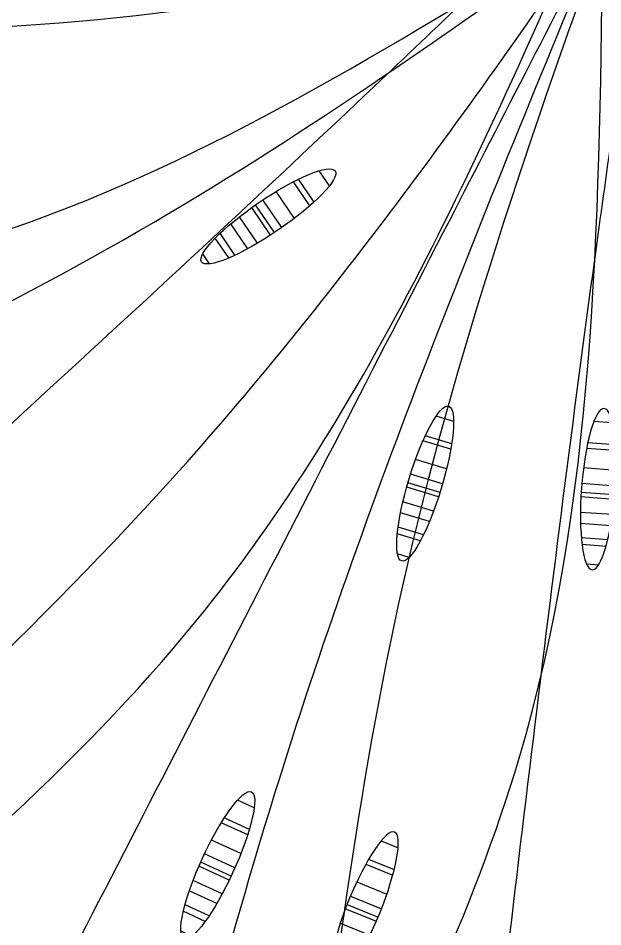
# Model space of a CAD drawing. Header units: metres. Extents: x 1769 to 3632, y 809 to 2652.
# Drawn here: x 2738.5231 to 2738.6659, y 1807.1333 to 1807.3551 of the extents above; entities that cross this region are included whole.
import ezdxf

# ---------------------------------------------------------------- set-up
doc = ezdxf.new("R2010")
doc.units = ezdxf.units.M
doc.header["$LTSCALE"] = 10
doc.layers.add('A-ELEV0', color=7, linetype='Continuous')
doc.layers.add('L-PLNT', color=66, linetype='Continuous')
doc.layers.add('Vegetation - Trees', color=64, linetype='Continuous', lineweight=30)

# ---------------------------------------------------------------- blocks, each defined once
blk = doc.blocks.new('*U108')
at = {"layer": 'Vegetation - Trees'}
for p, q in [((-5.13, 11.36), (-3.23, 12.04)), ((-4.99, 8.06), (-1.24, 9.4)), ((-4.81, 6.96), (-0.69, 8.43)), ((-4.3, 4.62), (0.4, 6.3)), ((-3.82, 2.85), (1.15, 4.62)), ((-3.82, 2.85), (1.15, 4.62)), ((-3.07, 0.42), (2.11, 2.27)), ((-2.84, -0.28), (2.37, 1.58)), ((-2.84, -0.28), (2.37, 1.58)), ((-2.34, -1.67), (2.87, 0.19)), ((-1.39, -4.07), (3.65, -2.26)), ((-0.03, -7.06), (4.49, -5.44)), ((0.4, -7.9), (4.69, -6.36)), ((2.32, -11.02), (5.18, -10)), ((4.49, -12.56), (4.49, -12.56))]:
    blk.add_line(p, q, dxfattribs=at)
blk.add_ellipse((0, 0), major_axis=(4.49, -12.56), ratio=0.207464, dxfattribs=at)
blk = doc.blocks.new('*U107')
at = {"layer": 'Vegetation - Trees'}
for p, q in [((-5.13, 11.36), (-3.23, 12.04)), ((-4.99, 8.06), (-1.24, 9.4)), ((-4.81, 6.96), (-0.69, 8.43)), ((-4.3, 4.62), (0.4, 6.3)), ((-3.82, 2.85), (1.15, 4.62)), ((-3.82, 2.85), (1.15, 4.62)), ((-3.07, 0.42), (2.11, 2.27)), ((-2.84, -0.28), (2.37, 1.58)), ((-2.84, -0.28), (2.37, 1.58)), ((-2.34, -1.67), (2.87, 0.19)), ((-1.39, -4.07), (3.65, -2.26)), ((-0.03, -7.06), (4.49, -5.44)), ((0.4, -7.9), (4.69, -6.36)), ((2.32, -11.02), (5.18, -10)), ((4.49, -12.56), (4.49, -12.56))]:
    blk.add_line(p, q, dxfattribs=at)
blk.add_ellipse((0, 0), major_axis=(4.49, -12.56), ratio=0.207464, dxfattribs=at)
blk = doc.blocks.new('*U121')
at = {"layer": 'Vegetation - Trees'}
for p, q in [((-5.13, 11.36), (-3.23, 12.04)), ((-4.99, 8.06), (-1.24, 9.4)), ((-4.81, 6.96), (-0.69, 8.43)), ((-4.3, 4.62), (0.4, 6.3)), ((-3.82, 2.85), (1.15, 4.62)), ((-3.82, 2.85), (1.15, 4.62)), ((-3.07, 0.42), (2.11, 2.27)), ((-2.84, -0.28), (2.37, 1.58)), ((-2.84, -0.28), (2.37, 1.58)), ((-2.34, -1.67), (2.87, 0.19)), ((-1.39, -4.07), (3.65, -2.26)), ((-0.03, -7.06), (4.49, -5.44)), ((0.4, -7.9), (4.69, -6.36)), ((2.32, -11.02), (5.18, -10)), ((4.49, -12.56), (4.49, -12.56))]:
    blk.add_line(p, q, dxfattribs=at)
blk.add_ellipse((0, 0), major_axis=(4.49, -12.56), ratio=0.207464, dxfattribs=at)
blk = doc.blocks.new('*U120')
at = {"layer": 'Vegetation - Trees'}
for p, q in [((-5.13, 11.36), (-3.23, 12.04)), ((-4.99, 8.06), (-1.24, 9.4)), ((-4.81, 6.96), (-0.69, 8.43)), ((-4.3, 4.62), (0.4, 6.3)), ((-3.82, 2.85), (1.15, 4.62)), ((-3.82, 2.85), (1.15, 4.62)), ((-3.07, 0.42), (2.11, 2.27)), ((-2.84, -0.28), (2.37, 1.58)), ((-2.84, -0.28), (2.37, 1.58)), ((-2.34, -1.67), (2.87, 0.19)), ((-1.39, -4.07), (3.65, -2.26)), ((-0.03, -7.06), (4.49, -5.44)), ((0.4, -7.9), (4.69, -6.36)), ((2.32, -11.02), (5.18, -10)), ((4.49, -12.56), (4.49, -12.56))]:
    blk.add_line(p, q, dxfattribs=at)
blk.add_ellipse((0, 0), major_axis=(4.49, -12.56), ratio=0.207464, dxfattribs=at)
blk = doc.blocks.new('*U119')
at = {"layer": 'Vegetation - Trees'}
for p, q in [((-5.13, 11.36), (-3.23, 12.04)), ((-4.99, 8.06), (-1.24, 9.4)), ((-4.81, 6.96), (-0.69, 8.43)), ((-4.3, 4.62), (0.4, 6.3)), ((-3.82, 2.85), (1.15, 4.62)), ((-3.82, 2.85), (1.15, 4.62)), ((-3.07, 0.42), (2.11, 2.27)), ((-2.84, -0.28), (2.37, 1.58)), ((-2.84, -0.28), (2.37, 1.58)), ((-2.34, -1.67), (2.87, 0.19)), ((-1.39, -4.07), (3.65, -2.26)), ((-0.03, -7.06), (4.49, -5.44)), ((0.4, -7.9), (4.69, -6.36)), ((2.32, -11.02), (5.18, -10)), ((4.49, -12.56), (4.49, -12.56))]:
    blk.add_line(p, q, dxfattribs=at)
blk.add_ellipse((0, 0), major_axis=(4.49, -12.56), ratio=0.207464, dxfattribs=at)
blk = doc.blocks.new('JUNCO PLANTA')
at = {"layer": 'L-PLNT', "color": 61}
for points in [[(1270.64191, 198.69749), (1270.68902, 198.55382), (1270.75023, 198.4467)], [(1270.51876, 198.58575), (1270.65719, 198.52494), (1270.75787, 198.45364)], [(1270.52767, 198.56322), (1270.70278, 198.47872), (1270.74916, 198.45734)], [(1270.50828, 198.53961), (1270.60476, 198.52284), (1270.74948, 198.44944)], [(1270.50319, 198.5066), (1270.57483, 198.48487), (1270.75649, 198.44609)], [(1270.48064, 198.42661), (1270.59285, 198.45361), (1270.76026, 198.44151)], [(1270.55702, 198.34541), (1270.65538, 198.40326), (1270.75441, 198.4463)], [(1270.59553, 198.22154), (1270.66949, 198.35342), (1270.75023, 198.4467)], [(1270.5584, 198.2947), (1270.63604, 198.37775), (1270.74545, 198.44085)], [(1270.50936, 198.37534), (1270.69749, 198.42445), (1270.74713, 198.43647)]]:
    blk.add_spline(points, degree=3, dxfattribs=at)
for points, knots in [([(1270.50604, 198.53583), (1270.54394, 198.51742), (1270.6247, 198.47821), (1270.71186, 198.45695), (1270.75833, 198.44627)], [0, 0, 0, 0, 0.469345, 1, 1, 1, 1]), ([(1270.51017, 198.4701), (1270.56931, 198.46433), (1270.65202, 198.45627), (1270.73473, 198.44821), (1270.75829, 198.44592)], [0, 0, 0, 0, 0.715137, 1, 1, 1, 1]), ([(1270.49342, 198.4064), (1270.53417, 198.41714), (1270.62097, 198.44002), (1270.71059, 198.44405), (1270.75824, 198.44556)], [0, 0, 0, 0, 0.469397, 1, 1, 1, 1])]:
    blk.add_open_spline(points, degree=3, knots=knots, dxfattribs=at)
at = {"layer": 'L-PLNT', "color": 39, "true_color": 0x473624}
for name, p, xscale, yscale, zscale, rotation in [('*U107', (1270.56295, 198.5129), 0.001213067589127255, 0.001213067589127255, 0.001213067589127255, 59.6171340437695), ('*U108', (1270.65862, 198.50696), 0.001213067589126227, 0.001213067589126227, 0.001213067589126227, 41.73751889170448), ('*U120', (1270.55406, 198.48374), -0.001213067589128253, 0.001213067589128253, 0.001213067589128253, 101.4914293999393), ('*U119', (1270.64079, 198.47724), -0.001213067589188965, 0.001213067589188965, 0.001213067589188965, 93.73983309613004), ('*U121', (1270.66872, 198.42187), -0.001213067589132681, 0.001213067589132681, 0.001213067589132681, 132.5997401830819)]:
    blk.add_blockref(name, p, dxfattribs=dict(at, xscale=xscale, yscale=yscale, zscale=zscale, rotation=rotation))
blk = doc.blocks.new('RPA')
at = {"layer": 'L-PLNT', "xscale": -1.219505756586727, "yscale": 1.219505756586728, "zscale": 1.219505756586728, "rotation": 207.1846337181579}
blk.add_blockref('JUNCO PLANTA', (1266.18388, 1320.77158), dxfattribs=at)

msp = doc.modelspace()

# ---------------------------------------------------------------- block references
at = {"layer": 'A-ELEV0', "ltscale": 0.01, "rotation": 29.99800635700696}
msp.add_blockref('RPA', (1259.184, -1140.7268), dxfattribs=at)

doc.saveas('drawing.dxf')
